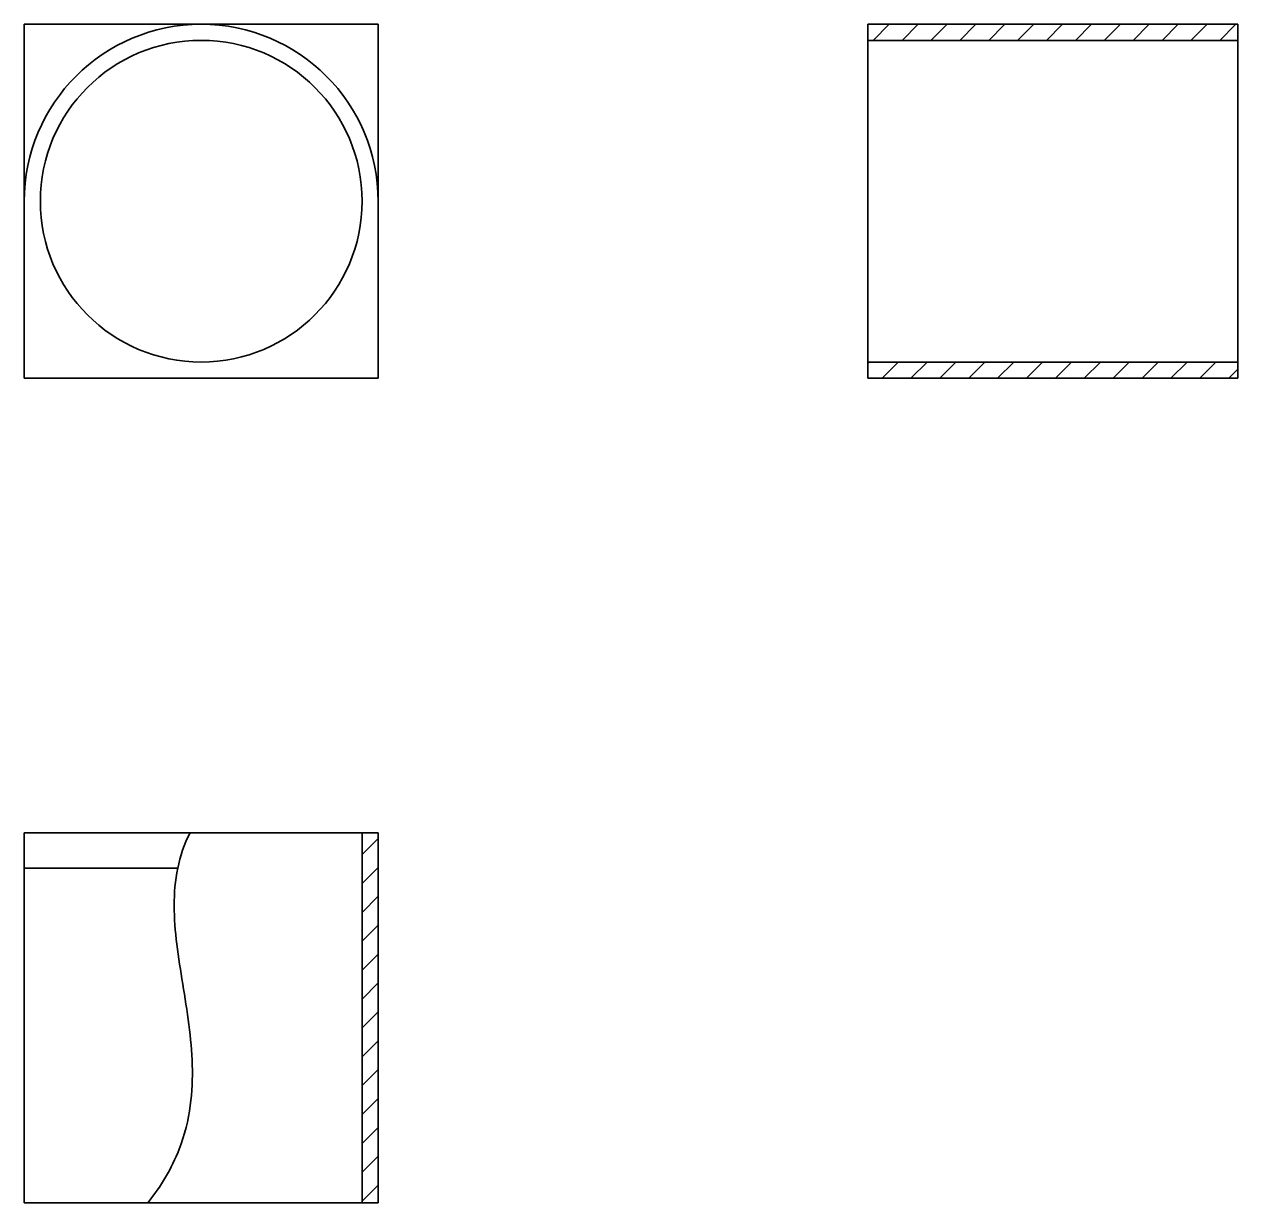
# Model space of a CAD drawing. Header units: millimetres. Extents: x 274 to 651, y 141 to 507.
import ezdxf

# ---------------------------------------------------------------- set-up
doc = ezdxf.new("R2010")
doc.units = ezdxf.units.MM
doc.linetypes.add('Dash Dot', pattern=[7.03, 4.56, -1.14, 0.19, -1.14])
doc.layers.add('DuongTam', color=7, linetype='Dash Dot', lineweight=13)
doc.layers.add('NetDam', color=7, linetype='Continuous', lineweight=35)

msp = doc.modelspace()

# ---------------------------------------------------------------- hatches: boundary and pattern name
at = {"layer": 'DuongTam'}
h = msp.add_hatch(dxfattribs=at)
h.set_pattern_fill('ANSI31', color=256, scale=2)
h.paths.add_polyline_path([(651.48, 402.25), (536.48, 402.25), (536.48, 397.25), (651.48, 397.25)])
h.paths.add_polyline_path([(651.48, 507.25), (547.48, 507.25), (536.48, 507.25), (536.48, 502.25), (651.48, 502.25)])
h = msp.add_hatch(dxfattribs=at)
h.set_pattern_fill('ANSI31', color=256, scale=2)
h.set_pattern_definition([(45, (-12.371, -43.778), (-4.49013, 4.49013), [])])
h.paths.add_polyline_path([(384.31, 255.88), (379.31, 255.88), (379.31, 140.88), (384.31, 140.88)])

# ---------------------------------------------------------------- linework, layer by layer
at = {"layer": 'NetDam'}
for p, q in [((329.31, 507.25), (274.31, 507.25)), ((274.31, 507.25), (274.31, 452.25)), ((384.31, 507.25), (329.31, 507.25)), ((384.31, 452.25), (384.31, 507.25)), ((536.48, 507.25), (536.48, 502.25)), ((547.48, 507.25), (536.48, 507.25)), ((651.48, 507.25), (547.48, 507.25)), ((651.48, 502.25), (651.48, 507.25)), ((536.48, 502.25), (536.48, 402.25)), ((536.48, 502.25), (651.48, 502.25)), ((651.48, 502.25), (651.48, 402.25)), ((274.31, 452.25), (274.31, 397.25)), ((384.31, 397.25), (384.31, 452.25)), ((536.48, 402.25), (536.48, 397.25)), ((651.48, 402.25), (536.48, 402.25)), ((651.48, 397.25), (651.48, 402.25)), ((274.31, 397.25), (384.31, 397.25)), ((536.48, 397.25), (651.48, 397.25)), ((274.31, 255.88), (274.31, 244.88)), ((325.85, 255.88), (274.31, 255.88)), ((379.31, 255.88), (325.85, 255.88)), ((379.31, 255.88), (384.31, 255.88)), ((379.31, 140.88), (379.31, 255.88)), ((384.31, 255.88), (384.31, 140.88)), ((274.31, 244.88), (274.31, 140.88)), ((322, 244.88), (274.31, 244.88)), ((274.31, 140.88), (312.75, 140.88)), ((379.31, 140.88), (312.75, 140.88)), ((384.31, 140.88), (379.31, 140.88))]:
    msp.add_line(p, q, dxfattribs=at)
msp.add_circle((329.31, 452.25), 50, dxfattribs=at)
msp.add_arc((329.31, 452.25), 55, 0, 180, dxfattribs=at)
msp.add_open_spline([(322, 244.88), (322.77, 248.63), (324.01, 252.3), (325.85, 255.88)], degree=3, dxfattribs=at)
msp.add_open_spline([(312.75, 140.88), (316.76, 145.89), (320.11, 151.44), (324.17, 161.96), (325.29, 166.46), (327.07, 179.5), (326.57, 187.84), (324.39, 204.76), (322.74, 213.1), (320.75, 229.36), (320.42, 237.26), (322, 244.88)], degree=3, knots=[0, 0, 0, 0, 1.963018, 1.963018, 3.364367, 3.364367, 5.872493, 5.872493, 8.412453, 8.412453, 10.95756, 10.95756, 10.95756, 10.95756], dxfattribs=at)

doc.saveas('drawing.dxf')
